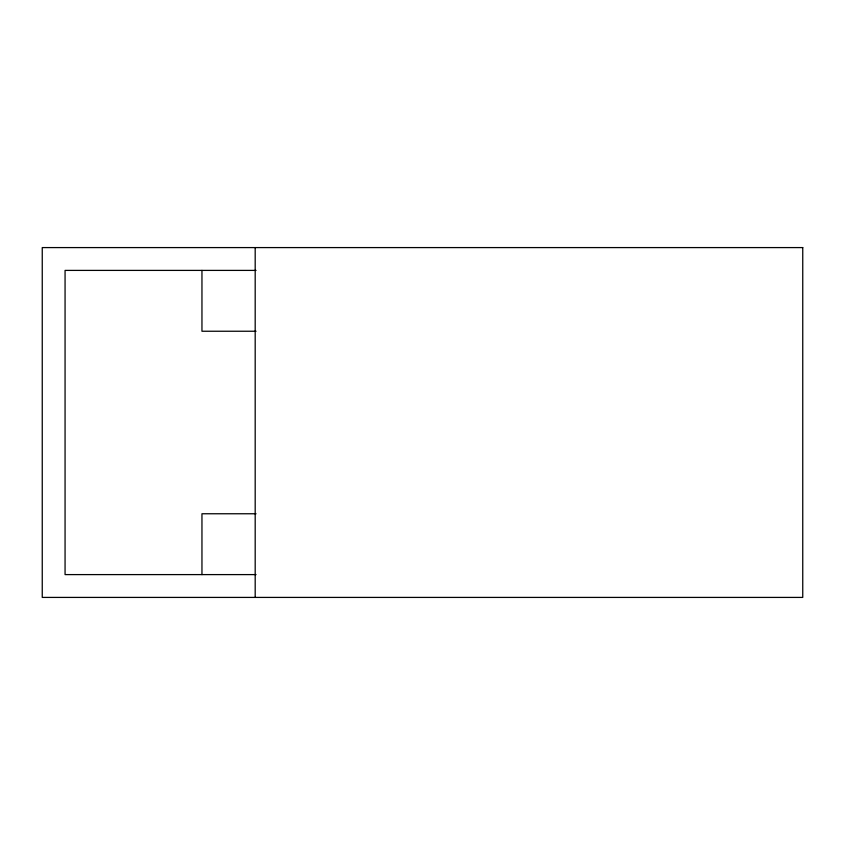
<?xml version="1.0" encoding="UTF-8"?>
<svg xmlns="http://www.w3.org/2000/svg" width="845" height="845" viewBox="0 0 845 845"><rect width="100%" height="100%" fill="white"/><g stroke="black" fill="none" stroke-linecap="round" stroke-linejoin="round"><path stroke-width="1.27" d="M256.056 270.4L65.065 270.4L65.065 574.6L256.056 574.6M256.056 331.24L201.955 331.24L201.955 270.4M256.056 513.76L201.955 513.76L201.955 574.6M255.19 247.585L255.19 597.415M802.75 247.585L42.25 247.585L42.25 597.415L802.75 597.415L802.75 247.585"/></g></svg>
